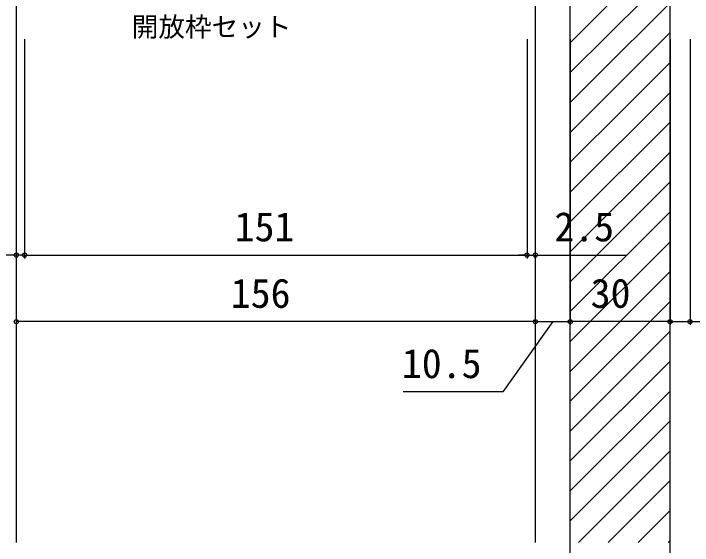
# Model space of a CAD drawing. Units: millimetres, scale not verified. Extents: x -525 to 525, y -784 to 780.
# Drawn here: x -406.4 to -202.4, y 302 to 461.9 of the extents above; entities that cross this region are included whole.
import ezdxf
from ezdxf.enums import TextEntityAlignment as Align

# ---------------------------------------------------------------- set-up
doc = ezdxf.new("R2010")
doc.units = ezdxf.units.MM
doc.header["$LTSCALE"] = 4
doc.layers.add('0-4_YKK_12', color=2, linetype='Continuous')
doc.layers.add('0-7_YKK_D', color=6, linetype='Continuous')
doc.styles.add('ＭＳ ゴシック', font='')
doc.styles.get('ＭＳ ゴシック').set_extended_font_data('MS Gothic')

msp = doc.modelspace()

# ---------------------------------------------------------------- linework, layer by layer
at = {"layer": '0-4_YKK_12'}
for p, q in [((-239.108, 110.369), (-239.108, 506.375)), ((-209.108, 110.369), (-209.108, 506.375)), ((-405.608, 501.379), (-405.608, 302.871)), ((-249.608, 501.375), (-249.608, 302.871)), ((-239.108, 444.104), (-209.108, 474.104)), ((-239.108, 453.085), (-227.42, 464.773)), ((-239.108, 426.144), (-209.108, 456.144)), ((-239.108, 408.183), (-209.108, 438.183)), ((-239.108, 399.203), (-209.108, 429.203)), ((-239.108, 390.223), (-209.108, 420.223)), ((-239.108, 381.243), (-209.108, 411.243)), ((-239.108, 372.262), (-209.108, 402.262)), ((-239.108, 363.282), (-209.108, 393.282)), ((-239.108, 354.302), (-209.108, 384.302)), ((-239.108, 345.322), (-209.108, 375.322)), ((-239.108, 336.341), (-209.108, 366.341)), ((-239.108, 327.361), (-209.108, 357.361)), ((-239.108, 318.381), (-209.108, 348.381)), ((-239.108, 309.401), (-209.108, 339.401)), ((-236.658, 302.871), (-209.108, 330.42)), ((-227.677, 302.871), (-209.108, 321.44)), ((-218.697, 302.871), (-209.108, 312.46)), ((-209.717, 302.871), (-209.108, 303.48))]:
    msp.add_line(p, q, dxfattribs=at)
for points in [[(-239.108, 435.124), (-231.583, 442.649), (-209.108, 465.124)], [(-239.108, 417.164), (-222.826, 433.446), (-209.108, 447.164)]]:
    msp.add_lwpolyline(points, dxfattribs=at)
at = {"layer": '0-7_YKK_D'}
for p, q in [((-405.608, 454.121), (-405.608, 368.252)), ((-405.608, 454.121), (-405.608, 388.252)), ((-403.108, 454.121), (-403.108, 388.252)), ((-403.108, 454.121), (-403.108, 388.252)), ((-252.108, 454.121), (-252.108, 388.252)), ((-252.108, 454.121), (-252.108, 388.252)), ((-249.608, 454.121), (-249.608, 368.252)), ((-249.608, 454.121), (-249.608, 368.252)), ((-249.608, 454.121), (-249.608, 388.252)), ((-239.108, 454.121), (-239.108, 368.252)), ((-239.108, 454.121), (-239.108, 368.252)), ((-209.108, 454.121), (-209.108, 368.252)), ((-209.108, 454.121), (-209.108, 368.252)), ((-203.108, 454.121), (-203.108, 368.252)), ((-405.608, 389.252), (-432.936, 389.252)), ((-403.108, 389.252), (-405.608, 389.252)), ((-403.108, 389.252), (-400.558, 389.252)), ((-403.108, 389.252), (-252.108, 389.252)), ((-252.108, 389.252), (-254.658, 389.252)), ((-252.108, 389.252), (-249.608, 389.252)), ((-249.608, 389.252), (-222.281, 389.252)), ((-249.608, 369.252), (-405.608, 369.252)), ((-249.608, 369.252), (-239.108, 369.252)), ((-209.108, 369.252), (-239.108, 369.252))]:
    msp.add_line(p, q, dxfattribs=at)
for points in [[(-244.358, 369.252), (-259.373, 348.129), (-289.373, 348.129)], [(-209.108, 369.252), (-203.108, 369.252), (-190.74, 369.252)]]:
    msp.add_lwpolyline(points, dxfattribs=at)
for centre in [(-405.608, 389.252), (-403.108, 389.252), (-403.108, 389.252), (-252.108, 389.252), (-252.108, 389.252), (-249.608, 389.252), (-405.608, 369.252), (-249.608, 369.252), (-249.608, 369.252), (-239.108, 369.252), (-239.108, 369.252), (-209.108, 369.252), (-209.108, 369.252), (-203.108, 369.252)]:
    msp.add_circle(centre, 0.637, dxfattribs=at)

# ---------------------------------------------------------------- texts
at = {"layer": '0-7_YKK_D', "style": 'ＭＳ ゴシック'}
for s, height, p in [('開放枠セット', 5.865, (-370.901, 453.178)), ('2.5', 8.798, (-243.895, 390.752)), ('151', 8.798, (-339.983, 390.752)), ('156', 8.798, (-341.143, 370.752)), ('30', 8.798, (-232.972, 370.752)), ('10.5', 8.798, (-289.714, 349.629))]:
    msp.add_text(s, height=height, dxfattribs=at).set_placement(p, align=Align.BOTTOM_LEFT)

doc.saveas('drawing.dxf')
